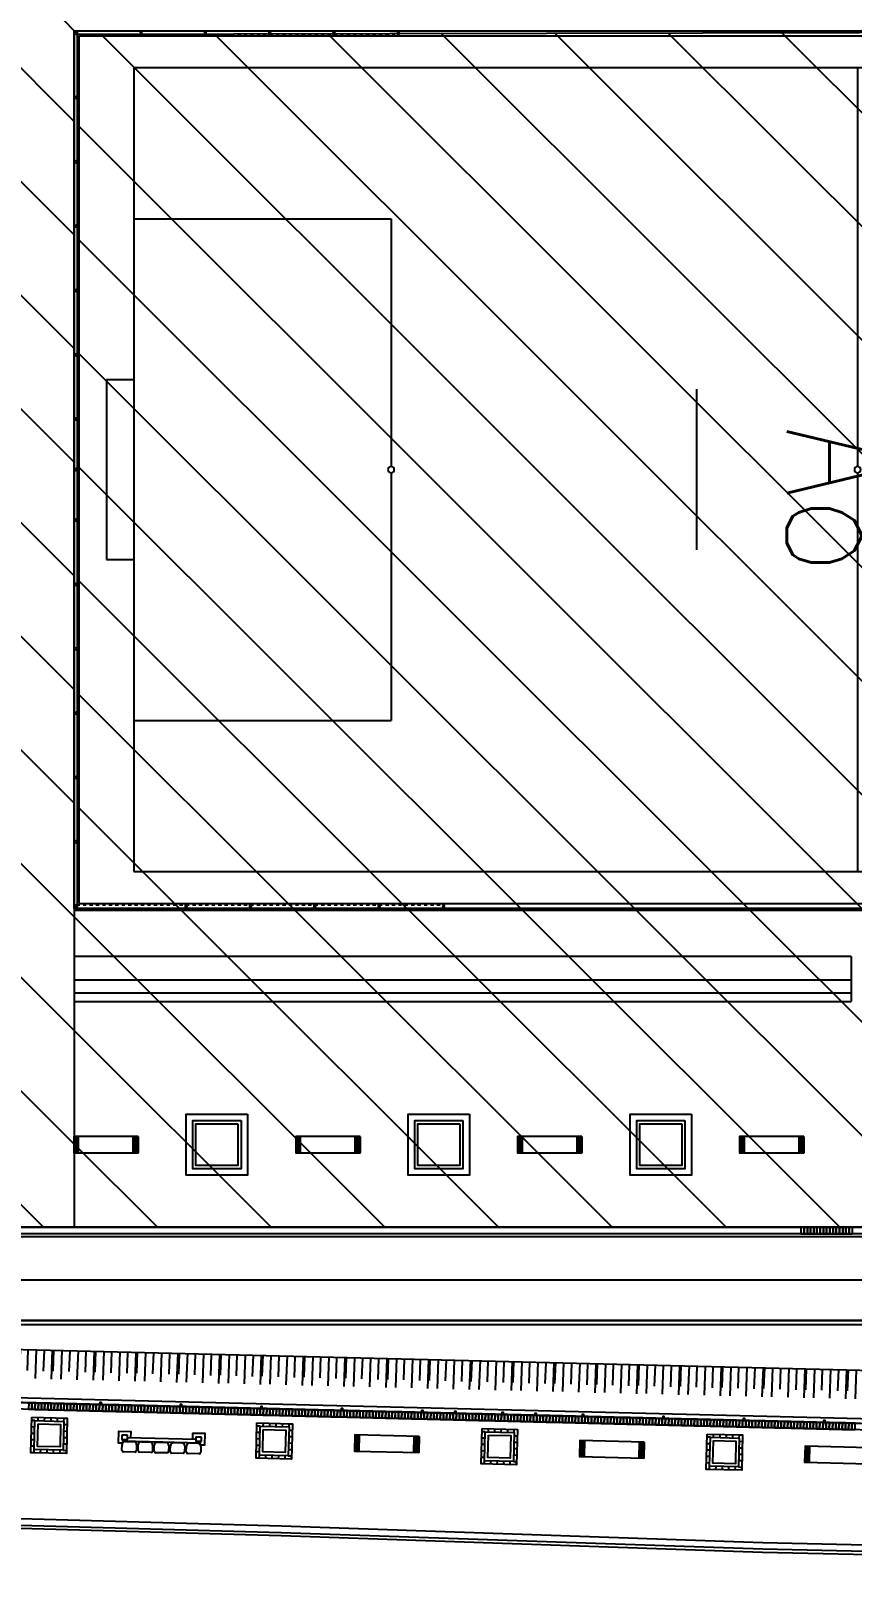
# Model space of a CAD drawing. Header units: inches. Extents: x 542650 to 544515, y 9574150 to 9574595.
# Drawn here: x 544347.77 to 544373.3, y 9574454.99 to 9574503.03 of the extents above; entities that cross this region are included whole.
import ezdxf

# ---------------------------------------------------------------- set-up
doc = ezdxf.new("R2010")
doc.units = ezdxf.units.IN
doc.header["$MEASUREMENT"] = 0
doc.linetypes.add('ARQ-MEPJ_BAS-PJ1-GERAL-R06$0$TT4', pattern=[0.1, 0.05, -0.05])
for name, color, linetype in [('I-ARQ', 8, 'Continuous'), ('I-NORMO_INST', 4, 'Continuous'), ('SANIT', 3, 'Continuous')]:
    doc.layers.add(name, color=color, linetype=linetype)
doc.styles.add('200', font='ROMANS.SHX', dxfattribs={"width": 0.7, "height": 0.4})
pattern_1 = [(315, (1179.8033, 467.0157), (1.76776695297, 1.76776695297), [])]

# ---------------------------------------------------------------- blocks, each defined once
blk = doc.blocks.new('A$C14C97071')
at = {"layer": 'I-ARQ'}
for p, q in [((0, 0.5), (0, 0)), ((0.01, 0), (0.01, 0.5)), ((0.03, 0), (0.03, 0.5)), ((0.06, 0), (0.06, 0.5)), ((0.1, 0), (0.1, 0.5)), ((0.15, 0), (0.15, 0.5)), ((1.85, 0), (1.85, 0.5)), ((1.9, 0), (1.9, 0.5)), ((1.94, 0), (1.94, 0.5)), ((1.97, 0), (1.97, 0.5)), ((1.99, 0), (1.99, 0.5)), ((2, 0.5), (2, 0)), ((2, 0.5), (2, 0))]:
    blk.add_line(p, q, dxfattribs=at)
blk.add_lwpolyline([(0, 0.5), (2, 0.5), (2, 0), (0, 0)], close=True, dxfattribs=at)
blk = doc.blocks.new('CERCA')
blk.add_lwpolyline([(-0.025, 0), (0.025, 0), (0.025, -0.06), (-0.025, -0.06)], close=True)
blk = doc.blocks.new('TALUDE 02')
at = {"layer": 'I-ARQ'}
for p, q in [((-0.5, -0.006), (-0.507, 0.645)), ((-0.243, -0.013), (-0.253, 0.89)), ((0, 0), (-0.007, 0.651)), ((0.257, -0.007), (0.247, 0.895)), ((0.5, 0.006), (0.493, 0.657)), ((0.757, -0.001), (0.747, 0.901))]:
    blk.add_line(p, q, dxfattribs=at)
blk = doc.blocks.new('l1')
at = {"layer": 'I-ARQ'}
for p, q in [((-0.125, 0), (0.125, 0)), ((-0.05, 0), (-0.05, 0.01)), ((0.05, 0), (0.05, 0.01)), ((-0.225, -0.28), (-0.223, -0.099)), ((0.175, -0.33), (-0.175, -0.33)), ((0.225, -0.1), (0.225, -0.28))]:
    blk.add_line(p, q, dxfattribs=at)
blk.add_lwpolyline([(-0.05, 0.01), (0.05, 0.01)], dxfattribs=at)
for centre, radius, start, end in [((-0.125, -0.097), 0.0972, 89.731, 181.1149), ((0.125, -0.1), 0.1, 0.0001, 90.0001), ((-0.175, -0.28), 0.05, 180.0001, 270.0001), ((0.175, -0.28), 0.05, 270.0001, 0.0001)]:
    blk.add_arc(centre, radius, start, end, dxfattribs=at)
blk = doc.blocks.new('A$C15EC5D6D')
at = {"layer": 'I-ARQ'}
for points in [[(0.269, 2.551), (0.269, 2.67), (0.641, 2.67), (0.641, 2.3), (0.44, 2.3)], [(0.44, 0.37), (0.641, 0.37), (0.641, 0), (0.269, 0), (0.269, 0.118)]]:
    blk.add_lwpolyline(points, dxfattribs=at)
for points in [[(0.38, 2.55), (0.34, 2.55), (0.34, 0.12), (0.38, 0.12), (0.38, 0.26), (0.44, 0.26), (0.44, 2.41), (0.38, 2.41)], [(0.39, 2.41), (0.38, 2.42), (0.38, 2.55), (0.39, 2.56), (0.52, 2.56), (0.53, 2.55), (0.53, 2.42), (0.52, 2.41), (0.44, 2.41)], [(0.38, 0.25), (0.39, 0.26), (0.44, 0.26), (0.52, 0.26), (0.53, 0.25), (0.53, 0.12), (0.52, 0.11), (0.39, 0.11), (0.38, 0.12)]]:
    blk.add_lwpolyline(points, close=True, dxfattribs=at)
at = {"layer": 'I-ARQ', "rotation": 270}
for p in [(0.33, 2.335), (0.33, 1.835), (0.33, 1.335), (0.33, 0.835), (0.33, 0.335)]:
    blk.add_blockref('l1', p, dxfattribs=at)
blk = doc.blocks.new('PISO TIJOLINHO')
at = {"layer": 'I-ARQ'}
blk.add_lwpolyline([(-0.05, 0), (-0.05, 0.2), (0.05, 0.2), (0.05, 0)], close=True, dxfattribs=at)
blk = doc.blocks.new('A$C6DE6582E')
at = {"layer": 'I-ARQ'}
for p, q in [((0, 0), (0, 27.3)), ((48.7, 27.3), (0, 27.3)), ((0.15, 0.15), (0.15, 27.15)), ((48.55, 27.15), (0.15, 27.15)), ((48.55, 0.15), (48.55, 27.15)), ((48.7, 0), (48.7, 27.3)), ((0.15, 26.65), (0.15, 0.65)), ((1.85, 1.15), (1.85, 26.15)), ((1.85, 26.15), (46.85, 26.15)), ((24.35, 26.15), (24.35, 13.75)), ((46.85, 26.15), (46.85, 1.15)), ((1.85, 21.15), (9.85, 21.15)), ((9.85, 21.15), (9.85, 13.75)), ((38.85, 21.45), (38.85, 13.75)), ((46.85, 21.45), (38.85, 21.45)), ((1, 16.45), (1, 10.85)), ((1, 16.45), (1.85, 16.45)), ((47.7, 16.45), (46.85, 16.45)), ((47.7, 16.45), (47.7, 10.85)), ((19.35, 11.15), (19.35, 16.15)), ((29.35, 11.15), (29.35, 16.15)), ((9.85, 13.55), (9.85, 6.15)), ((24.35, 13.55), (24.35, 1.15)), ((38.85, 13.55), (38.85, 5.85)), ((1, 10.85), (1.85, 10.85)), ((47.7, 10.85), (46.85, 10.85)), ((1.85, 6.15), (9.85, 6.15)), ((46.85, 5.85), (38.85, 5.85)), ((46.85, 1.15), (1.85, 1.15)), ((48.55, 0.15), (0.15, 0.15)), ((48.7, 0), (0, 0))]:
    blk.add_line(p, q, dxfattribs=at)
at = {"layer": 'I-ARQ', "linetype": 'ARQ-MEPJ_BAS-PJ1-GERAL-R06$0$TT4'}
for p, q in [((0.075, 27.194), (10.075, 27.194)), ((0.106, 0.075), (0.106, 27.225)), ((48.625, 27.194), (38.625, 27.194)), ((48.594, 0.075), (48.594, 27.225)), ((0.075, 0.106), (10.075, 0.106)), ((48.625, 0.106), (37.225, 0.106))]:
    blk.add_line(p, q, dxfattribs=at)
at = {"layer": 'I-ARQ'}
for centre, radius in [((0.075, 27.225), 0.0312), ((2.075, 27.225), 0.0312), ((4.075, 27.225), 0.0312), ((6.075, 27.225), 0.0312), ((8.075, 27.225), 0.0312), ((10.075, 27.225), 0.0312), ((38.625, 27.225), 0.0312), ((40.625, 27.225), 0.0312), ((42.625, 27.225), 0.0312), ((44.625, 27.225), 0.0312), ((46.625, 27.225), 0.0312), ((48.625, 27.225), 0.0312), ((0.075, 25.137), 0.0312), ((48.625, 25.225), 0.0312), ((0.075, 23.048), 0.0312), ((48.625, 23.225), 0.0312), ((48.625, 21.225), 0.0312), ((0.075, 20.96), 0.0312), ((48.625, 19.225), 0.0312), ((0.075, 18.871), 0.0312), ((48.625, 17.225), 0.0312), ((0.075, 16.783), 0.0312), ((48.625, 15.225), 0.0312), ((0.075, 14.694), 0.0312), ((9.85, 13.65), 0.1), ((24.35, 13.65), 0.1), ((38.85, 13.65), 0.1), ((48.625, 13.65), 0.0312), ((0.075, 12.606), 0.0312), ((48.625, 12.075), 0.0312), ((0.075, 10.517), 0.0312), ((48.625, 10.075), 0.0312), ((0.075, 8.429), 0.0312), ((48.625, 8.075), 0.0312), ((0.075, 6.34), 0.0312), ((48.625, 6.075), 0.0312), ((0.075, 4.252), 0.0312), ((48.625, 4.075), 0.0312), ((48.625, 2.075), 0.0312), ((0.075, 0.075), 0.0312), ((0.075, 0.075), 0.0312), ((2.075, 0.075), 0.0312), ((4.075, 0.075), 0.0312), ((6.075, 0.075), 0.0312), ((8.075, 0.075), 0.0312), ((10.075, 0.075), 0.0312), ((37.225, 0.075), 0.0312), ((39.225, 0.075), 0.0312), ((41.225, 0.075), 0.0312), ((43.225, 0.075), 0.0312), ((45.225, 0.075), 0.0312), ((48.625, 0.075), 0.0312)]:
    blk.add_circle(centre, radius, dxfattribs=at)
blk = doc.blocks.new('BL PRAÇA')
at = {"layer": 'I-ARQ'}
for p, q in [((464368.636, 9296025.782), (464371.59, 9295906.478)), ((464368.831, 9296025.977), (464371.786, 9295906.647)), ((464373.439, 9295906.514), (464370.56, 9296022.78)), ((464375.116, 9296007.956), (464375.116, 9295913.468)), ((464376.466, 9296008.031), (464376.466, 9295924.031)), ((464376.566, 9296008.031), (464376.566, 9295924.031)), ((464376.766, 9296008.031), (464376.766, 9295924.031)), ((464373.866, 9296007.925), (464373.866, 9295913.468)), ((464386.686, 9295976.147), (464386.686, 9295927.447)), ((464385.186, 9295951.597), (464383.786, 9295951.597)), ((464384.049, 9295951.597), (464384.049, 9295927.447)), ((464384.449, 9295951.597), (464384.449, 9295927.447)), ((464369.206, 9295948.196), (464369.306, 9295948.198)), ((464369.211, 9295947.996), (464369.311, 9295947.998)), ((464369.309, 9295948.098), (464369.306, 9295948.198)), ((464369.509, 9295948.103), (464369.506, 9295948.203)), ((464369.709, 9295948.108), (464369.706, 9295948.208)), ((464369.909, 9295948.113), (464369.906, 9295948.213)), ((464370.108, 9295948.118), (464370.106, 9295948.218)), ((464370.208, 9295948.12), (464370.308, 9295948.123)), ((464370.213, 9295947.92), (464370.313, 9295947.923)), ((464370.308, 9295948.123), (464370.306, 9295948.223)), ((464369.216, 9295947.796), (464369.316, 9295947.798)), ((464369.221, 9295947.596), (464369.321, 9295947.598)), ((464370.218, 9295947.721), (464370.318, 9295947.723)), ((464370.223, 9295947.521), (464370.323, 9295947.523)), ((464369.226, 9295947.396), (464369.326, 9295947.398)), ((464369.231, 9295947.196), (464369.331, 9295947.198)), ((464369.231, 9295947.196), (464369.234, 9295947.096)), ((464369.231, 9295947.196), (464369.234, 9295947.096)), ((464369.431, 9295947.201), (464369.433, 9295947.101)), ((464369.631, 9295947.206), (464369.633, 9295947.106)), ((464369.831, 9295947.211), (464369.833, 9295947.111)), ((464370.031, 9295947.216), (464370.033, 9295947.116)), ((464370.228, 9295947.321), (464370.328, 9295947.323)), ((464370.231, 9295947.221), (464370.233, 9295947.121)), ((464369.38, 9295941.198), (464369.48, 9295941.2)), ((464369.482, 9295941.1), (464369.48, 9295941.2)), ((464369.682, 9295941.105), (464369.679, 9295941.205)), ((464369.882, 9295941.11), (464369.879, 9295941.21)), ((464370.082, 9295941.115), (464370.079, 9295941.215)), ((464370.282, 9295941.12), (464370.279, 9295941.22)), ((464370.482, 9295941.125), (464370.479, 9295941.225)), ((464369.385, 9295940.998), (464369.484, 9295941)), ((464369.389, 9295940.798), (464369.489, 9295940.8)), ((464370.382, 9295941.123), (464370.482, 9295941.125)), ((464370.387, 9295940.923), (464370.487, 9295940.925)), ((464370.392, 9295940.723), (464370.492, 9295940.725)), ((464369.394, 9295940.598), (464369.494, 9295940.6)), ((464369.399, 9295940.398), (464369.499, 9295940.4)), ((464370.004, 9295940.213), (464370.007, 9295940.113)), ((464370.204, 9295940.218), (464370.207, 9295940.118)), ((464370.397, 9295940.523), (464370.497, 9295940.525)), ((464370.402, 9295940.323), (464370.502, 9295940.325)), ((464370.404, 9295940.223), (464370.406, 9295940.123)), ((464369.404, 9295940.198), (464369.504, 9295940.201)), ((464369.404, 9295940.198), (464369.407, 9295940.098)), ((464369.404, 9295940.198), (464369.407, 9295940.098)), ((464369.604, 9295940.203), (464369.607, 9295940.103)), ((464369.804, 9295940.208), (464369.807, 9295940.108)), ((464369.553, 9295934.2), (464369.653, 9295934.202)), ((464369.558, 9295934), (464369.658, 9295934.002)), ((464369.655, 9295934.102), (464369.653, 9295934.202)), ((464369.855, 9295934.107), (464369.853, 9295934.207)), ((464370.055, 9295934.112), (464370.053, 9295934.212)), ((464370.255, 9295934.117), (464370.253, 9295934.217)), ((464370.455, 9295934.122), (464370.453, 9295934.222)), ((464370.555, 9295934.125), (464370.655, 9295934.127)), ((464370.655, 9295934.127), (464370.653, 9295934.227)), ((464369.563, 9295933.8), (464369.663, 9295933.802)), ((464369.568, 9295933.6), (464369.668, 9295933.603)), ((464370.56, 9295933.925), (464370.66, 9295933.927)), ((464370.565, 9295933.725), (464370.665, 9295933.727)), ((464370.57, 9295933.525), (464370.67, 9295933.527)), ((464369.573, 9295933.4), (464369.673, 9295933.403)), ((464369.578, 9295933.2), (464369.678, 9295933.203)), ((464369.578, 9295933.2), (464369.58, 9295933.1)), ((464369.578, 9295933.2), (464369.58, 9295933.1)), ((464369.778, 9295933.205), (464369.78, 9295933.105)), ((464369.977, 9295933.21), (464369.98, 9295933.11)), ((464370.177, 9295933.215), (464370.18, 9295933.115)), ((464370.377, 9295933.22), (464370.38, 9295933.12)), ((464370.575, 9295933.325), (464370.675, 9295933.327)), ((464370.577, 9295933.225), (464370.58, 9295933.125)), ((464369.726, 9295927.202), (464369.826, 9295927.205)), ((464369.731, 9295927.002), (464369.831, 9295927.005)), ((464369.736, 9295926.802), (464369.836, 9295926.805)), ((464369.829, 9295927.105), (464369.826, 9295927.205)), ((464370.029, 9295927.109), (464370.026, 9295927.209)), ((464370.228, 9295927.114), (464370.226, 9295927.214)), ((464370.428, 9295927.119), (464370.426, 9295927.219)), ((464370.628, 9295927.124), (464370.626, 9295927.224)), ((464370.728, 9295927.127), (464370.828, 9295927.129)), ((464370.733, 9295926.927), (464370.833, 9295926.929)), ((464370.828, 9295927.129), (464370.826, 9295927.229)), ((464369.741, 9295926.602), (464369.841, 9295926.605)), ((464369.746, 9295926.402), (464369.846, 9295926.405)), ((464370.738, 9295926.727), (464370.838, 9295926.729)), ((464370.743, 9295926.527), (464370.843, 9295926.529)), ((464370.748, 9295926.327), (464370.848, 9295926.33)), ((464369.751, 9295926.202), (464369.851, 9295926.205)), ((464369.751, 9295926.202), (464369.753, 9295926.102)), ((464369.751, 9295926.202), (464369.753, 9295926.102)), ((464369.951, 9295926.207), (464369.953, 9295926.107)), ((464370.151, 9295926.212), (464370.153, 9295926.112)), ((464370.351, 9295926.217), (464370.353, 9295926.117)), ((464370.551, 9295926.222), (464370.553, 9295926.122)), ((464370.751, 9295926.227), (464370.753, 9295926.127))]:
    blk.add_line(p, q, dxfattribs=at)
for points in [[(464418.306, 9295898.619), (464371.786, 9295906.647), (464368.831, 9296025.977), (464470.316, 9296025.139), (464470.316, 9295889.644), (464428.161, 9295896.919)], [(464371.933, 9295906.774), (464368.985, 9296025.826), (464470.166, 9296024.99), (464470.166, 9295889.822)], [(464418.332, 9295898.767), (464371.933, 9295906.774), (464368.985, 9296025.826), (464470.166, 9296024.99), (464470.166, 9295889.822), (464428.186, 9295897.066)], [(464368.018, 9295906.359), (464367.739, 9295917.273), (464367.273, 9295933.878), (464366.759, 9295948.848), (464366.38, 9295965.81), (464366.044, 9295980.982)], [(464368.222, 9295906.197), (464367.939, 9295917.278), (464367.473, 9295933.885), (464366.959, 9295948.854), (464366.58, 9295965.815), (464366.244, 9295980.987)], [(464383.786, 9295927.447), (464383.786, 9295951.597)], [(464385.186, 9295951.597), (464385.186, 9295927.447), (464383.786, 9295927.447)]]:
    blk.add_lwpolyline(points, dxfattribs=at)
for points in [[(464402.925, 9295918, -0.22074), (464380.66, 9295917.946, -0.071297), (464379.065, 9295918.979, -0.143294), (464377.036, 9295922.149, -0.071289), (464376.766, 9295924.031), (464376.766, 9296008.031, -0.405192), (464386.167, 9296017.726), (464454.256, 9296017.727, -0.405471), (464463.666, 9296008.031), (464463.666, 9295908.031, -0.292611), (464459.772, 9295901.946, -0.170288), (464454.651, 9295901.46, -0.170293), (464450.348, 9295904.278, 0.384147), (464439.642, 9295906.268, 0.384145), (464436.554, 9295895.825), (464428.023, 9295897.297), (464427.929, 9295896.755), (464470.516, 9295889.407), (464470.516, 9296024.938), (464472.366, 9296024.931)], [(464381.474, 9295917.262, -1.627198), (464373.736, 9295913.468), (464373.736, 9296007.924, -0.408852), (464386.126, 9296020.756, -0.408852)], [(464380.535, 9295917.674, -1.841362), (464373.866, 9295913.468), (464373.866, 9296007.925, -0.408864), (464386.13, 9296020.626, -0.013343)], [(464376.521, 9295897.711), (464372.174, 9295898.436, -0.359368), (464367.998, 9295903.24), (464367.639, 9295917.27), (464367.173, 9295933.875), (464366.659, 9295948.845), (464366.28, 9295965.808), (464365.944, 9295980.98)]]:
    blk.add_lwpolyline(points, format="xyb", dxfattribs=at)
for points in [[(464370.333, 9295947.123), (464370.306, 9295948.223), (464369.206, 9295948.196), (464369.234, 9295947.096)], [(464370.231, 9295947.221), (464370.208, 9295948.12), (464369.309, 9295948.098), (464369.331, 9295947.198)], [(464370.128, 9295947.318), (464370.111, 9295948.018), (464369.411, 9295948.001), (464369.429, 9295947.301)], [(464380.286, 9295946.631), (464378.386, 9295946.631), (464378.386, 9295944.731), (464380.286, 9295944.731)], [(464380.286, 9295946.631), (464378.386, 9295946.631), (464378.386, 9295944.731), (464380.286, 9295944.731)], [(464380.086, 9295946.431), (464378.586, 9295946.431), (464378.586, 9295944.931), (464380.086, 9295944.931)], [(464380.086, 9295946.431), (464378.586, 9295946.431), (464378.586, 9295944.931), (464380.086, 9295944.931)], [(464379.986, 9295946.331), (464378.686, 9295946.331), (464378.686, 9295945.031), (464379.986, 9295945.031)], [(464379.986, 9295946.331), (464378.686, 9295946.331), (464378.686, 9295945.031), (464379.986, 9295945.031)], [(464370.506, 9295940.125), (464370.479, 9295941.225), (464369.38, 9295941.198), (464369.407, 9295940.098)], [(464370.404, 9295940.223), (464370.382, 9295941.123), (464369.482, 9295941.1), (464369.504, 9295940.201)], [(464370.302, 9295940.32), (464370.284, 9295941.02), (464369.584, 9295941.003), (464369.602, 9295940.303)], [(464380.286, 9295939.731), (464378.386, 9295939.731), (464378.386, 9295937.831), (464380.286, 9295937.831)], [(464380.286, 9295939.731), (464378.386, 9295939.731), (464378.386, 9295937.831), (464380.286, 9295937.831)], [(464380.086, 9295939.531), (464378.586, 9295939.531), (464378.586, 9295938.031), (464380.086, 9295938.031)], [(464380.086, 9295939.531), (464378.586, 9295939.531), (464378.586, 9295938.031), (464380.086, 9295938.031)], [(464379.986, 9295939.431), (464378.686, 9295939.431), (464378.686, 9295938.131), (464379.986, 9295938.131)], [(464379.986, 9295939.431), (464378.686, 9295939.431), (464378.686, 9295938.131), (464379.986, 9295938.131)], [(464370.68, 9295933.127), (464370.653, 9295934.227), (464369.553, 9295934.2), (464369.58, 9295933.1)], [(464370.577, 9295933.225), (464370.555, 9295934.125), (464369.655, 9295934.102), (464369.678, 9295933.203)], [(464370.475, 9295933.322), (464370.458, 9295934.022), (464369.758, 9295934.005), (464369.775, 9295933.305)], [(464380.286, 9295932.831), (464378.386, 9295932.831), (464378.386, 9295930.931), (464380.286, 9295930.931)], [(464380.286, 9295932.831), (464378.386, 9295932.831), (464378.386, 9295930.931), (464380.286, 9295930.931)], [(464380.086, 9295932.631), (464378.586, 9295932.631), (464378.586, 9295931.131), (464380.086, 9295931.131)], [(464380.086, 9295932.631), (464378.586, 9295932.631), (464378.586, 9295931.131), (464380.086, 9295931.131)], [(464379.986, 9295932.531), (464378.686, 9295932.531), (464378.686, 9295931.231), (464379.986, 9295931.231)], [(464379.986, 9295932.531), (464378.686, 9295932.531), (464378.686, 9295931.231), (464379.986, 9295931.231)], [(464370.853, 9295926.13), (464370.826, 9295927.229), (464369.726, 9295927.202), (464369.753, 9295926.102)], [(464370.751, 9295926.227), (464370.728, 9295927.127), (464369.829, 9295927.105), (464369.851, 9295926.205)], [(464370.648, 9295926.325), (464370.631, 9295927.024), (464369.931, 9295927.007), (464369.948, 9295926.307)]]:
    blk.add_lwpolyline(points, close=True, dxfattribs=at)
for name, p, rotation in [('A$C6DE6582E', (464386.686, 9295976.147), 270), ('TALUDE 02', (464372.313, 9295952), 91.41846525649117), ('A$C14C97071', (464369.408, 9295952.152), 271.4184652555464), ('PISO TIJOLINHO', (464370.471, 9295951.669), 271.4187713968955), ('PISO TIJOLINHO', (464370.473, 9295951.569), 271.4187713968955), ('PISO TIJOLINHO', (464370.476, 9295951.469), 271.4187713968955), ('PISO TIJOLINHO', (464370.478, 9295951.369), 271.4187713968955), ('PISO TIJOLINHO', (464370.481, 9295951.269), 271.4187713968955), ('TALUDE 02', (464372.345, 9295950.7), 91.41846525649117), ('PISO TIJOLINHO', (464376.766, 9295951.586), 90.00000000281885), ('PISO TIJOLINHO', (464376.766, 9295951.486), 90.00000000281885), ('PISO TIJOLINHO', (464376.766, 9295951.386), 90.00000000281885), ('PISO TIJOLINHO', (464376.766, 9295951.286), 90.00000000281885), ('PISO TIJOLINHO', (464370.483, 9295951.169), 271.4187713968955), ('PISO TIJOLINHO', (464370.486, 9295951.069), 271.4187713968955), ('PISO TIJOLINHO', (464370.488, 9295950.969), 271.4187713968955), ('PISO TIJOLINHO', (464370.491, 9295950.869), 271.4187713968955), ('PISO TIJOLINHO', (464370.493, 9295950.769), 271.4187713968955), ('CERCA', (464370.693, 9295950.762), 91.41846525654215), ('PISO TIJOLINHO', (464376.766, 9295951.186), 90.00000000281885), ('PISO TIJOLINHO', (464376.766, 9295951.086), 90.00000000281885), ('PISO TIJOLINHO', (464376.766, 9295950.986), 90.00000000281885), ('PISO TIJOLINHO', (464376.766, 9295950.886), 90.00000000281885), ('PISO TIJOLINHO', (464376.766, 9295950.786), 90.00000000281885), ('PISO TIJOLINHO', (464370.495, 9295950.669), 271.4187713968955), ('PISO TIJOLINHO', (464370.498, 9295950.569), 271.4187713968955), ('PISO TIJOLINHO', (464370.5, 9295950.469), 271.4187713968955), ('PISO TIJOLINHO', (464370.503, 9295950.37), 271.4187713968955), ('PISO TIJOLINHO', (464370.505, 9295950.27), 271.4187713968955), ('PISO TIJOLINHO', (464376.766, 9295950.686), 90.00000000281885), ('PISO TIJOLINHO', (464376.766, 9295950.586), 90.00000000281885), ('PISO TIJOLINHO', (464376.766, 9295950.486), 90.00000000281885), ('PISO TIJOLINHO', (464376.766, 9295950.386), 90.00000000281885), ('PISO TIJOLINHO', (464376.766, 9295950.286), 90.00000000281885), ('PISO TIJOLINHO', (464370.508, 9295950.17), 271.4187713968955), ('PISO TIJOLINHO', (464370.51, 9295950.07), 271.4187713968955), ('PISO TIJOLINHO', (464370.513, 9295949.97), 271.4187713968955), ('PISO TIJOLINHO', (464370.515, 9295949.87), 271.4187713968955), ('PISO TIJOLINHO', (464370.518, 9295949.77), 271.4187713968955), ('TALUDE 02', (464372.377, 9295949.4), 91.41846525649117), ('PISO TIJOLINHO', (464376.766, 9295950.186), 90.00000000281885), ('PISO TIJOLINHO', (464376.766, 9295950.086), 90.00000000281885), ('A$C14C97071', (464379.086, 9295950.131), 270), ('PISO TIJOLINHO', (464370.52, 9295949.67), 271.4187713968955), ('PISO TIJOLINHO', (464370.523, 9295949.57), 271.4187713968955), ('PISO TIJOLINHO', (464370.525, 9295949.47), 271.4187713968955), ('PISO TIJOLINHO', (464370.528, 9295949.37), 271.4187713968955), ('PISO TIJOLINHO', (464370.53, 9295949.27), 271.4187713968955), ('PISO TIJOLINHO', (464370.533, 9295949.17), 271.4187713968955), ('PISO TIJOLINHO', (464370.535, 9295949.07), 271.4187713968955), ('PISO TIJOLINHO', (464370.538, 9295948.97), 271.4187713968955), ('PISO TIJOLINHO', (464370.54, 9295948.87), 271.4187713968955), ('PISO TIJOLINHO', (464370.543, 9295948.77), 271.4187713968955), ('PISO TIJOLINHO', (464370.545, 9295948.67), 271.4187713968955), ('PISO TIJOLINHO', (464370.547, 9295948.57), 271.4187713968955), ('PISO TIJOLINHO', (464370.55, 9295948.47), 271.4187713968955), ('PISO TIJOLINHO', (464370.552, 9295948.37), 271.4187713968955), ('TALUDE 02', (464372.41, 9295948.101), 91.41846525649117), ('PISO TIJOLINHO', (464370.555, 9295948.27), 271.4187713968955), ('PISO TIJOLINHO', (464370.557, 9295948.17), 271.4187713968955), ('PISO TIJOLINHO', (464370.56, 9295948.07), 271.4187713968955), ('PISO TIJOLINHO', (464370.562, 9295947.97), 271.4187713968955), ('PISO TIJOLINHO', (464370.565, 9295947.87), 271.4187713968955), ('CERCA', (464370.755, 9295948.263), 91.41846525654215), ('PISO TIJOLINHO', (464370.567, 9295947.77), 271.4187713968955), ('PISO TIJOLINHO', (464370.57, 9295947.67), 271.4187713968955), ('PISO TIJOLINHO', (464370.572, 9295947.57), 271.4187713968955), ('PISO TIJOLINHO', (464370.575, 9295947.47), 271.4187713968955), ('PISO TIJOLINHO', (464370.577, 9295947.37), 271.4187713968955), ('TALUDE 02', (464372.442, 9295946.801), 91.41846525649117), ('PISO TIJOLINHO', (464370.58, 9295947.27), 271.4187713968955), ('PISO TIJOLINHO', (464370.582, 9295947.17), 271.4187713968955), ('PISO TIJOLINHO', (464370.585, 9295947.071), 271.4187713968955), ('PISO TIJOLINHO', (464370.587, 9295946.971), 271.4187713968955), ('PISO TIJOLINHO', (464370.59, 9295946.871), 271.4187713968955), ('PISO TIJOLINHO', (464370.592, 9295946.771), 271.4187713968955), ('PISO TIJOLINHO', (464370.594, 9295946.671), 271.4187713968955), ('PISO TIJOLINHO', (464370.597, 9295946.571), 271.4187713968955), ('PISO TIJOLINHO', (464370.599, 9295946.471), 271.4187713968955), ('PISO TIJOLINHO', (464370.602, 9295946.371), 271.4187713968955), ('PISO TIJOLINHO', (464370.604, 9295946.271), 271.4187713968955), ('PISO TIJOLINHO', (464370.607, 9295946.171), 271.4187713968955), ('PISO TIJOLINHO', (464370.609, 9295946.071), 271.4187713968955), ('PISO TIJOLINHO', (464370.612, 9295945.971), 271.4187713968955), ('TALUDE 02', (464372.474, 9295945.502), 91.41846525649117), ('PISO TIJOLINHO', (464370.614, 9295945.871), 271.4187713968955), ('PISO TIJOLINHO', (464370.617, 9295945.771), 271.4187713968955), ('PISO TIJOLINHO', (464370.619, 9295945.671), 271.4187713968955), ('PISO TIJOLINHO', (464370.622, 9295945.571), 271.4187713968955), ('PISO TIJOLINHO', (464370.624, 9295945.471), 271.4187713968955), ('CERCA', (464370.817, 9295945.764), 91.41846525654215), ('A$C14C97071', (464369.582, 9295945.154), 271.4184652555464), ('PISO TIJOLINHO', (464370.627, 9295945.371), 271.4187713968955), ('PISO TIJOLINHO', (464370.629, 9295945.271), 271.4187713968955), ('PISO TIJOLINHO', (464370.632, 9295945.171), 271.4187713968955), ('PISO TIJOLINHO', (464370.634, 9295945.071), 271.4187713968955), ('PISO TIJOLINHO', (464370.637, 9295944.971), 271.4187713968955), ('PISO TIJOLINHO', (464370.639, 9295944.871), 271.4187713968955), ('PISO TIJOLINHO', (464370.642, 9295944.771), 271.4187713968955), ('PISO TIJOLINHO', (464370.644, 9295944.671), 271.4187713968955), ('PISO TIJOLINHO', (464370.646, 9295944.571), 271.4187713968955), ('TALUDE 02', (464372.506, 9295944.202), 91.41846525649117), ('PISO TIJOLINHO', (464370.649, 9295944.471), 271.4187713968955), ('PISO TIJOLINHO', (464370.651, 9295944.371), 271.4187713968955), ('PISO TIJOLINHO', (464370.654, 9295944.271), 271.4187713968955), ('PISO TIJOLINHO', (464370.656, 9295944.171), 271.4187713968955), ('PISO TIJOLINHO', (464370.659, 9295944.071), 271.4187713968955), ('PISO TIJOLINHO', (464370.661, 9295943.971), 271.4187713968955), ('PISO TIJOLINHO', (464370.664, 9295943.872), 271.4187713968955), ('PISO TIJOLINHO', (464370.666, 9295943.772), 271.4187713968955), ('PISO TIJOLINHO', (464370.669, 9295943.672), 271.4187713968955), ('PISO TIJOLINHO', (464370.671, 9295943.572), 271.4187713968955), ('TALUDE 02', (464372.538, 9295942.902), 91.41846525649117), ('PISO TIJOLINHO', (464370.674, 9295943.472), 271.4187713968955), ('PISO TIJOLINHO', (464370.676, 9295943.372), 271.4187713968955), ('PISO TIJOLINHO', (464370.679, 9295943.272), 271.4187713968955), ('PISO TIJOLINHO', (464370.681, 9295943.172), 271.4187713968955), ('PISO TIJOLINHO', (464370.684, 9295943.072), 271.4187713968955), ('CERCA', (464370.879, 9295943.264), 91.41846525654215), ('A$C14C97071', (464379.086, 9295943.231), 270), ('PISO TIJOLINHO', (464370.686, 9295942.972), 271.4187713968955), ('PISO TIJOLINHO', (464370.689, 9295942.872), 271.4187713968955), ('PISO TIJOLINHO', (464370.691, 9295942.772), 271.4187713968955), ('PISO TIJOLINHO', (464370.694, 9295942.672), 271.4187713968955), ('PISO TIJOLINHO', (464370.696, 9295942.572), 271.4187713968955), ('PISO TIJOLINHO', (464370.698, 9295942.472), 271.4187713968955), ('PISO TIJOLINHO', (464370.701, 9295942.372), 271.4187713968955), ('PISO TIJOLINHO', (464370.703, 9295942.272), 271.4187713968955), ('PISO TIJOLINHO', (464370.706, 9295942.172), 271.4187713968955), ('TALUDE 02', (464372.571, 9295941.603), 91.41846525649117), ('PISO TIJOLINHO', (464370.708, 9295942.072), 271.4187713968955), ('PISO TIJOLINHO', (464370.711, 9295941.972), 271.4187713968955), ('PISO TIJOLINHO', (464370.713, 9295941.872), 271.4187713968955), ('PISO TIJOLINHO', (464370.716, 9295941.772), 271.4187713968955), ('PISO TIJOLINHO', (464370.718, 9295941.672), 271.4187713968955), ('CERCA', (464370.915, 9295941.788), 91.41846525654215), ('PISO TIJOLINHO', (464370.721, 9295941.572), 271.4187713968955), ('PISO TIJOLINHO', (464370.723, 9295941.472), 271.4187713968955), ('PISO TIJOLINHO', (464370.726, 9295941.372), 271.4187713968955), ('PISO TIJOLINHO', (464370.728, 9295941.272), 271.4187713968955), ('PISO TIJOLINHO', (464370.731, 9295941.172), 271.4187713968955), ('PISO TIJOLINHO', (464370.733, 9295941.072), 271.4187713968955), ('PISO TIJOLINHO', (464370.736, 9295940.972), 271.4187713968955), ('PISO TIJOLINHO', (464370.738, 9295940.872), 271.4187713968955), ('PISO TIJOLINHO', (464370.741, 9295940.772), 271.4187713968955), ('PISO TIJOLINHO', (464370.743, 9295940.672), 271.4187713968955), ('CERCA', (464370.941, 9295940.765), 91.41846525654215), ('TALUDE 02', (464372.603, 9295940.303), 91.41846525649117), ('PISO TIJOLINHO', (464370.746, 9295940.573), 271.4187713968955), ('PISO TIJOLINHO', (464370.748, 9295940.473), 271.4187713968955), ('PISO TIJOLINHO', (464370.75, 9295940.373), 271.4187713968955), ('PISO TIJOLINHO', (464370.753, 9295940.273), 271.4187713968955), ('PISO TIJOLINHO', (464370.755, 9295940.173), 271.4187713968955), ('PISO TIJOLINHO', (464370.758, 9295940.073), 271.4187713968955), ('PISO TIJOLINHO', (464370.76, 9295939.973), 271.4187713968955), ('PISO TIJOLINHO', (464370.763, 9295939.873), 271.4187713968955), ('PISO TIJOLINHO', (464370.765, 9295939.773), 271.4187713968955), ('TALUDE 02', (464372.635, 9295939.004), 91.41846525649117), ('PISO TIJOLINHO', (464370.768, 9295939.673), 271.4187713968955), ('PISO TIJOLINHO', (464370.77, 9295939.573), 271.4187713968955), ('PISO TIJOLINHO', (464370.773, 9295939.473), 271.4187713968955), ('PISO TIJOLINHO', (464370.775, 9295939.373), 271.4187713968955), ('PISO TIJOLINHO', (464370.778, 9295939.273), 271.4187713968955), ('CERCA', (464370.977, 9295939.288), 91.41846525654215), ('PISO TIJOLINHO', (464370.78, 9295939.173), 271.4187713968955), ('PISO TIJOLINHO', (464370.783, 9295939.073), 271.4187713968955), ('PISO TIJOLINHO', (464370.785, 9295938.973), 271.4187713968955), ('PISO TIJOLINHO', (464370.788, 9295938.873), 271.4187713968955), ('PISO TIJOLINHO', (464370.79, 9295938.773), 271.4187713968955), ('PISO TIJOLINHO', (464370.793, 9295938.673), 271.4187713968955), ('PISO TIJOLINHO', (464370.795, 9295938.573), 271.4187713968955), ('PISO TIJOLINHO', (464370.798, 9295938.473), 271.4187713968955), ('PISO TIJOLINHO', (464370.8, 9295938.373), 271.4187713968955), ('PISO TIJOLINHO', (464370.802, 9295938.273), 271.4181592479223), ('CERCA', (464371.003, 9295938.266), 91.41846525654215), ('TALUDE 02', (464372.667, 9295937.704), 91.41846525649117), ('A$C14C97071', (464369.755, 9295938.156), 271.4184652555464), ('PISO TIJOLINHO', (464370.805, 9295938.173), 271.4181592479223), ('PISO TIJOLINHO', (464370.807, 9295938.073), 271.4181592479223), ('PISO TIJOLINHO', (464370.81, 9295937.973), 271.4181592479223), ('PISO TIJOLINHO', (464370.812, 9295937.873), 271.4181592479223), ('PISO TIJOLINHO', (464370.815, 9295937.773), 271.4181592479223), ('PISO TIJOLINHO', (464370.817, 9295937.673), 271.4181592479223), ('PISO TIJOLINHO', (464370.82, 9295937.573), 271.4181592479223), ('PISO TIJOLINHO', (464370.822, 9295937.473), 271.4181592479223), ('PISO TIJOLINHO', (464370.825, 9295937.374), 271.4181592479223), ('PISO TIJOLINHO', (464370.827, 9295937.274), 271.4181592479223), ('PISO TIJOLINHO', (464370.83, 9295937.174), 271.4181592479223), ('PISO TIJOLINHO', (464370.832, 9295937.074), 271.4181592479223), ('PISO TIJOLINHO', (464370.835, 9295936.974), 271.4181592479223), ('PISO TIJOLINHO', (464370.837, 9295936.874), 271.4181592479223), ('TALUDE 02', (464372.699, 9295936.404), 91.41846525649117), ('PISO TIJOLINHO', (464370.84, 9295936.774), 271.4181592479223), ('PISO TIJOLINHO', (464370.842, 9295936.674), 271.4181592479223), ('PISO TIJOLINHO', (464370.845, 9295936.574), 271.4181592479223), ('PISO TIJOLINHO', (464370.847, 9295936.474), 271.4181592479223), ('PISO TIJOLINHO', (464370.85, 9295936.374), 271.4181592479223), ('PISO TIJOLINHO', (464370.852, 9295936.274), 271.4181592479223), ('PISO TIJOLINHO', (464370.854, 9295936.174), 271.4181592479223), ('PISO TIJOLINHO', (464370.857, 9295936.074), 271.4181592479223), ('PISO TIJOLINHO', (464370.859, 9295935.974), 271.4181592479223), ('PISO TIJOLINHO', (464370.862, 9295935.874), 271.4181592479223), ('A$C14C97071', (464379.086, 9295936.331), 270), ('PISO TIJOLINHO', (464370.864, 9295935.774), 271.4181592479223), ('PISO TIJOLINHO', (464370.867, 9295935.674), 271.4181592479223), ('PISO TIJOLINHO', (464370.869, 9295935.574), 271.4181592479223), ('PISO TIJOLINHO', (464370.872, 9295935.474), 271.4181592479223), ('PISO TIJOLINHO', (464370.874, 9295935.374), 271.4181592479223), ('CERCA', (464371.065, 9295935.767), 91.41846525654215), ('TALUDE 02', (464372.731, 9295935.105), 91.41846525649117), ('PISO TIJOLINHO', (464370.877, 9295935.274), 271.4181592479223), ('PISO TIJOLINHO', (464370.879, 9295935.174), 271.4181592479223), ('PISO TIJOLINHO', (464370.882, 9295935.074), 271.4181592479223), ('PISO TIJOLINHO', (464370.884, 9295934.974), 271.4181592479223), ('PISO TIJOLINHO', (464370.887, 9295934.874), 271.4181592479223), ('PISO TIJOLINHO', (464370.889, 9295934.774), 271.4181592479223), ('PISO TIJOLINHO', (464370.892, 9295934.674), 271.4181592479223), ('PISO TIJOLINHO', (464370.894, 9295934.574), 271.4181592479223), ('PISO TIJOLINHO', (464370.897, 9295934.474), 271.4181592479223), ('TALUDE 02', (464372.764, 9295933.805), 91.41846525649117), ('PISO TIJOLINHO', (464370.899, 9295934.374), 271.4181592479223), ('PISO TIJOLINHO', (464370.901, 9295934.274), 271.4181592479223), ('PISO TIJOLINHO', (464370.904, 9295934.174), 271.4181592479223), ('PISO TIJOLINHO', (464370.906, 9295934.075), 271.4181592479223), ('PISO TIJOLINHO', (464370.909, 9295933.975), 271.4181592479223), ('PISO TIJOLINHO', (464370.911, 9295933.875), 271.4181592479223), ('PISO TIJOLINHO', (464370.914, 9295933.775), 271.4181592479223), ('PISO TIJOLINHO', (464370.916, 9295933.675), 271.4181592479223), ('PISO TIJOLINHO', (464370.919, 9295933.575), 271.4181592479223), ('PISO TIJOLINHO', (464370.921, 9295933.475), 271.4181592479223), ('PISO TIJOLINHO', (464370.924, 9295933.375), 271.4181592479223), ('PISO TIJOLINHO', (464370.926, 9295933.275), 271.4181592479223), ('PISO TIJOLINHO', (464370.929, 9295933.175), 271.4181592479223), ('PISO TIJOLINHO', (464370.931, 9295933.075), 271.4181592479223), ('PISO TIJOLINHO', (464370.934, 9295932.975), 271.4181592479223), ('CERCA', (464371.126, 9295933.267), 91.41846525654215), ('TALUDE 02', (464372.796, 9295932.506), 91.41846525649117), ('PISO TIJOLINHO', (464370.936, 9295932.875), 271.4181592479223), ('PISO TIJOLINHO', (464370.939, 9295932.775), 271.4181592479223), ('PISO TIJOLINHO', (464370.941, 9295932.675), 271.4181592479223), ('PISO TIJOLINHO', (464370.944, 9295932.575), 271.4181592479223), ('PISO TIJOLINHO', (464370.946, 9295932.475), 271.4181592479223), ('PISO TIJOLINHO', (464370.948, 9295932.375), 271.4181592479223), ('PISO TIJOLINHO', (464370.951, 9295932.275), 271.4181592479223), ('PISO TIJOLINHO', (464370.953, 9295932.175), 271.4181592479223), ('PISO TIJOLINHO', (464370.956, 9295932.075), 271.4181592479223), ('PISO TIJOLINHO', (464370.958, 9295931.975), 271.4181592479223), ('PISO TIJOLINHO', (464370.961, 9295931.875), 271.4181592479223), ('PISO TIJOLINHO', (464370.963, 9295931.775), 271.4181592479223), ('PISO TIJOLINHO', (464370.966, 9295931.675), 271.4181592479223), ('PISO TIJOLINHO', (464370.968, 9295931.575), 271.4181592479223), ('TALUDE 02', (464372.828, 9295931.206), 91.41846525649117), ('PISO TIJOLINHO', (464370.971, 9295931.475), 271.4181592479223), ('PISO TIJOLINHO', (464370.973, 9295931.375), 271.4181592479223), ('PISO TIJOLINHO', (464370.976, 9295931.275), 271.4181592479223), ('PISO TIJOLINHO', (464370.978, 9295931.175), 271.4181592479223), ('PISO TIJOLINHO', (464370.981, 9295931.075), 271.4181592479223), ('PISO TIJOLINHO', (464370.983, 9295930.975), 271.4181592479223), ('PISO TIJOLINHO', (464370.986, 9295930.875), 271.4181592479223), ('PISO TIJOLINHO', (464370.988, 9295930.776), 271.4181592479223), ('PISO TIJOLINHO', (464370.991, 9295930.676), 271.4181592479223), ('PISO TIJOLINHO', (464370.993, 9295930.576), 271.4181592479223), ('CERCA', (464371.188, 9295930.768), 91.41846525654215), ('TALUDE 02', (464372.86, 9295929.906), 91.41846525649117), ('PISO TIJOLINHO', (464370.996, 9295930.476), 271.4181592479223), ('PISO TIJOLINHO', (464370.998, 9295930.376), 271.4181592479223), ('PISO TIJOLINHO', (464371, 9295930.276), 271.4181592479223), ('PISO TIJOLINHO', (464371.003, 9295930.176), 271.4181592479223), ('PISO TIJOLINHO', (464371.005, 9295930.076), 271.4181592479223), ('PISO TIJOLINHO', (464371.008, 9295929.976), 271.4181592479223), ('PISO TIJOLINHO', (464371.01, 9295929.876), 271.4181592479223), ('PISO TIJOLINHO', (464371.013, 9295929.776), 271.4181592479223), ('PISO TIJOLINHO', (464371.015, 9295929.676), 271.4181592479223), ('PISO TIJOLINHO', (464371.018, 9295929.576), 271.4181592479223), ('PISO TIJOLINHO', (464371.02, 9295929.476), 271.4181592479223), ('PISO TIJOLINHO', (464371.023, 9295929.376), 271.4181592479223), ('PISO TIJOLINHO', (464371.025, 9295929.276), 271.4181592479223), ('PISO TIJOLINHO', (464371.028, 9295929.176), 271.4181592479223), ('TALUDE 02', (464372.892, 9295928.607), 91.41846525649117), ('A$C14C97071', (464379.086, 9295929.431), 270), ('PISO TIJOLINHO', (464371.03, 9295929.076), 271.4181592479223), ('PISO TIJOLINHO', (464371.033, 9295928.976), 271.4181592479223), ('PISO TIJOLINHO', (464371.035, 9295928.876), 271.4181592479223), ('PISO TIJOLINHO', (464371.038, 9295928.776), 271.4181592479223), ('PISO TIJOLINHO', (464371.04, 9295928.676), 271.4181592479223), ('PISO TIJOLINHO', (464371.043, 9295928.576), 271.4181592479223), ('PISO TIJOLINHO', (464371.045, 9295928.476), 271.4181592479223), ('PISO TIJOLINHO', (464371.047, 9295928.376), 271.4181592479223), ('PISO TIJOLINHO', (464371.05, 9295928.276), 271.4181592479223), ('PISO TIJOLINHO', (464371.052, 9295928.176), 271.4181592479223), ('CERCA', (464371.25, 9295928.269), 91.41846525654215), ('PISO TIJOLINHO', (464371.055, 9295928.076), 271.4181592479223), ('PISO TIJOLINHO', (464371.057, 9295927.976), 271.4181592479223), ('PISO TIJOLINHO', (464371.06, 9295927.876), 271.4181592479223), ('PISO TIJOLINHO', (464371.062, 9295927.776), 271.4181592479223), ('PISO TIJOLINHO', (464371.065, 9295927.676), 271.4181592479223), ('TALUDE 02', (464372.925, 9295927.307), 91.41846525649117), ('PISO TIJOLINHO', (464371.067, 9295927.577), 271.4181592479223), ('PISO TIJOLINHO', (464371.07, 9295927.477), 271.4181592479223), ('PISO TIJOLINHO', (464371.072, 9295927.377), 271.4181592479223), ('PISO TIJOLINHO', (464371.075, 9295927.277), 271.4181592479223), ('PISO TIJOLINHO', (464371.077, 9295927.177), 271.4181592479223), ('PISO TIJOLINHO', (464371.08, 9295927.077), 271.4181592479223), ('PISO TIJOLINHO', (464371.082, 9295926.977), 271.4181592479223), ('PISO TIJOLINHO', (464371.085, 9295926.877), 271.4181592479223), ('PISO TIJOLINHO', (464371.087, 9295926.777), 271.4181592479223), ('TALUDE 02', (464372.957, 9295926.008), 91.41846525649117), ('PISO TIJOLINHO', (464371.09, 9295926.677), 271.4181592479223), ('PISO TIJOLINHO', (464371.092, 9295926.577), 271.4181592479223), ('PISO TIJOLINHO', (464371.095, 9295926.477), 271.4181592479223), ('PISO TIJOLINHO', (464371.097, 9295926.377), 271.4181592479223), ('PISO TIJOLINHO', (464371.099, 9295926.277), 271.4181592479223), ('PISO TIJOLINHO', (464371.102, 9295926.177), 271.4181592479223), ('PISO TIJOLINHO', (464371.104, 9295926.077), 271.4181592479223)]:
    blk.add_blockref(name, p, dxfattribs=dict(at, rotation=rotation))
at = {"layer": 'I-ARQ', "xscale": -1, "rotation": 181.4185761470852}
blk.add_blockref('A$C15EC5D6D', (464369.715, 9295931.488), dxfattribs=at)

msp = doc.modelspace()

# ---------------------------------------------------------------- linework, layer by layer
at = {"layer": 'SANIT'}
msp.add_lwpolyline([(544398.407, 9574465.807), (544398.407, 9574475.66), (544349.117, 9574475.66), (544349.117, 9574465.807), (544398.407, 9574465.807)], dxfattribs=at)

# ---------------------------------------------------------------- next in the draw order: block references
at = {"layer": 'I-ARQ', "xscale": -1, "rotation": 270}
msp.add_blockref('BL PRAÇA', (-8751578.329, 9110089.041), dxfattribs=at)

# ---------------------------------------------------------------- next in the draw order: hatches: boundary and pattern name
h = msp.add_hatch()
h.set_pattern_fill('ANSI31', color=256, scale=20, angle=270, style=0)
h.set_pattern_definition(pattern_1)
h.paths.add_polyline_path([(544399.419, 9574552.707), (544399.419, 9574545.297), (544337.251, 9574545.297), (544337.251, 9574515.297), (544349.117, 9574503.027), (544349.117, 9574465.807), (544345.701, 9574465.807), (544340.077, 9574468.867), (544337.882, 9574474.75), (544337.188, 9574480.484), (544337.547, 9574485.129), (544338.304, 9574488.383), (544339.35, 9574491.251), (544340.369, 9574494.134), (544340.508, 9574496.862), (544340.002, 9574499.181), (544338.598, 9574501.795), (544337.316, 9574503.184), (544335.764, 9574504.309), (544332.561, 9574505.68), (544331.243, 9574505.814), (544328.872, 9574505.606), (544326.723, 9574504.883), (544325.819, 9574504.399), (544325.047, 9574503.881), (544322.803, 9574501.553), (544322.588, 9574501.226), (544321.912, 9574498.826), (544317.231, 9574525.955), (544318.163, 9574525.526), (544318.53, 9574525.408), (544319.036, 9574525.248), (544319.638, 9574525.118), (544320.282, 9574525.033), (544321.265, 9574525.004), (544322.322, 9574525.11), (544322.99, 9574525.252), (544324.808, 9574525.971), (544325.547, 9574526.429), (544326.164, 9574526.907), (544327.307, 9574528.115), (544328.211, 9574529.616), (544328.592, 9574530.619), (544328.934, 9574532.73), (544328.786, 9574534.476), (544327.757, 9574537.095), (544327.432, 9574537.582), (544325.955, 9574539.13), (544324.482, 9574540.538), (544323.306, 9574542.516), (544322.831, 9574544.136), (544322.727, 9574546.179), (544322.833, 9574546.992), (544323.253, 9574548.47), (544324.459, 9574550.493), (544326.546, 9574552.144), (544327.69, 9574552.608), (544329.701, 9574552.907)])
h = msp.add_hatch()
h.set_pattern_fill('ANSI31', color=256, scale=20, angle=270, style=0)
h.set_pattern_definition(pattern_1)
h.paths.add_polyline_path([(544349.224, 9574502.921), (544397.817, 9574503.027), (544397.817, 9574475.727), (544349.224, 9574475.727)])
h = msp.add_hatch()
h.set_pattern_fill('ANSI31', color=256, scale=20, angle=270, style=0)
h.set_pattern_definition(pattern_1)
h.paths.add_polyline_path([(544398.407, 9574465.807), (544398.407, 9574475.66), (544349.117, 9574475.66), (544349.117, 9574465.807)])

# ---------------------------------------------------------------- next in the draw order: linework, layer by layer
at = {"layer": 'SANIT'}
msp.add_lwpolyline([(544337.251, 9574515.297), (544349.117, 9574503.027), (544349.117, 9574465.807), (544345.701, 9574465.807)], dxfattribs=at)
msp.add_lwpolyline([(544349.224, 9574502.921), (544397.817, 9574503.027), (544397.817, 9574475.727), (544349.224, 9574475.727)], close=True, dxfattribs=at)

# ---------------------------------------------------------------- next in the draw order: texts
at = {"layer": 'I-NORMO_INST', "color": 4, "style": '200', "width": 0.7}
msp.add_text('A8', height=4, rotation=270, dxfattribs=at).set_placement((544371.266, 9574490.687, -446))

doc.saveas('drawing.dxf')
